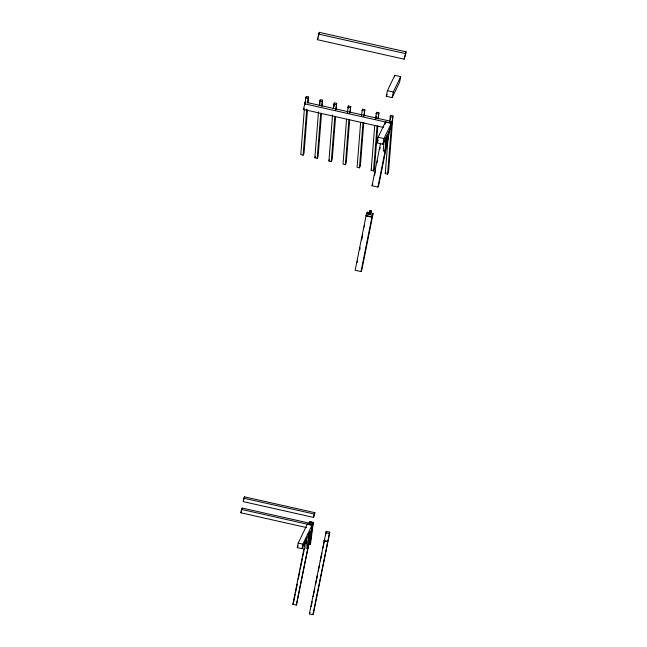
<?xml version="1.0" encoding="UTF-8"?>
<svg xmlns="http://www.w3.org/2000/svg" width="647" height="647" viewBox="0 0 647 647"><rect width="100%" height="100%" fill="white"/><g stroke="black" fill="none" stroke-linecap="round" stroke-linejoin="round"><path stroke-width="0.97" d="M304.397 108.688L300.774 154.633L303.128 155.167L304.05 153.242L307.446 110.055M308.004 103.027L308.473 97.001L306.128 96.468L304.713 104.693M305.578 103.504L305.732 101.49M303.128 155.167L306.743 109.214M307.519 102.833L308.473 97.001M321.527 113.217L318.13 156.404L317.2 158.329L314.854 157.795L318.478 111.85M319.246 105.469L320.208 99.638L322.554 100.164L322.077 106.189M319.812 104.66L319.974 102.647M317.2 158.329L320.742 113.371M321.599 105.995L322.554 100.164M335.607 116.379L332.21 159.566L331.28 161.491L328.935 160.966L332.55 115.012M333.326 108.631L334.289 102.8L336.634 103.326L336.157 109.351M333.973 106.812L334.208 103.803M331.28 161.491L334.822 116.541M335.599 110.079L336.634 103.326M306.694 538.215L305.91 548.13L307.673 548.519L309.363 533.152L308.765 534.648L307.673 548.519M306.799 543.043L307.026 540.083M346.557 119.169L343.015 164.128L345.361 164.653L346.282 162.729L349.687 119.541M347.334 112.715L348.369 105.962L350.714 106.488L350.237 112.513M348.207 107.968L348.369 105.962M345.361 164.653L348.903 119.703M349.679 113.241L350.714 106.488M360.63 122.34L357.095 167.29L359.441 167.816L360.363 165.899L363.768 122.704M361.414 115.878L362.449 109.125L364.795 109.65L364.318 115.676M359.441 167.816L362.983 122.865M363.76 116.403L364.795 109.65M377.84 125.874L374.443 169.061L373.521 170.978L371.176 170.452L374.71 125.502M375.495 119.04L376.522 112.287L378.875 112.813L378.398 118.838M376.053 118.312L376.206 116.306M373.521 170.978L377.055 126.028M377.913 118.644L378.875 112.813M384.14 140.051L383.283 150.953L385.038 151.349L386.736 135.975M385.038 151.349L386.219 137.051M389.575 122.202L390.602 115.449L392.947 115.975L388.523 172.223L387.602 174.14L385.256 173.614L388.16 136.654M390.287 119.469L390.602 115.449M387.602 174.14L391.532 124.192L392.947 115.975M308.239 544.103L310.002 544.499L312.064 528.534M309.112 523.099L309.808 521.66L313.326 522.444L310.649 543.14L310.002 544.499M304.761 104.911L305.319 102.097L303.378 109.424L383.372 127.394M317.329 39.677L319.27 32.35L406.09 51.857L404.149 59.184L317.329 39.677L318.146 37.987M318.518 36.103L319.27 32.35M306.419 527.531L240.91 512.812L241.582 509.432L242.237 508.073L312.63 523.892L296.375 605.091L292.856 604.306L305.861 539.242M243.846 498.222L243.175 501.603L313.569 517.414L314.903 512.683L244.501 496.864L243.846 498.222L314.248 514.033L314.903 512.683M242.237 508.073L240.91 512.812M244 499.403L244.501 496.864M307.276 102.533L392.147 121.604L391.023 127.233L382.854 144.2L376.983 142.882L378.115 137.253L385.507 121.895L391.37 123.213L390.246 128.85L391.33 123.302L304.502 103.795M386.299 96.306L387.424 90.669L394.816 75.319L400.687 76.637L399.555 82.266L392.163 97.624L386.299 96.306L387.173 94.502M311.053 531.777L310.067 533.84L310.414 531.138L301.971 548.672L297.28 547.621L298.186 543.116L307.365 524.021L312.064 525.081L311.304 528.623L311.959 527.273M370.747 213.017L371.192 210.768L370.019 210.501L369.574 212.758L367.221 212.232L366.453 213.842L355.146 270.26L361.01 271.578L361.827 269.88L373.093 213.55L370.747 213.017L369.971 214.634L372.316 215.16L373.093 213.55M377.905 187.08L388.774 132.716L389.987 129.044L378.721 185.382L377.905 187.08L372.041 185.762L380.541 143.262M357.144 262.633L357.54 260.652M359.716 249.782L360.112 247.809M361.689 239.9L362.676 234.958M364.261 227.057L364.657 225.075M366.833 214.206L367.221 212.232M374.637 175.167L375.624 170.226M377.201 162.316L377.597 160.343M379.773 149.473L380.169 147.492M385.054 124.151L385.507 121.895M394.516 76.815L394.816 75.319M301.971 548.672L302.877 544.167L313.326 522.444M366.453 213.842L368.798 214.367L370.019 210.501M382.854 144.2L383.978 138.571L392.147 121.604M392.163 97.624L393.295 91.987L400.687 76.637M369.971 214.634L371.192 210.768M293.706 601.953L295.283 594.043M295.679 592.062L297.264 584.152M298.251 579.202L299.836 571.293M300.232 569.311L302.408 558.426M302.804 556.452L304.389 548.535M305.376 543.593L305.772 541.612M361.01 271.578L372.316 215.16M404.149 59.184L406.09 51.857M313.569 517.414L314.248 514.033M309.355 613.857L326.225 531.381L329.744 532.174L313.528 613.291L312.873 614.65L309.355 613.857L310.002 612.499M311.191 606.562L312.178 601.621M313.172 596.671L314.749 588.762M315.744 583.812L317.321 575.903M318.316 570.953L319.303 566.004M320.289 561.062L321.874 553.145M322.861 548.203L324.446 540.285M325.433 535.336L326.225 531.381M312.873 614.65L329.744 532.174M314.854 157.795L315.477 156.517M328.935 160.966L329.549 159.68M376.983 142.882L378.293 140.173M371.176 170.452L371.79 169.174M372.041 185.762L372.858 184.063M385.256 173.614L385.871 172.337M368.798 214.367L369.574 212.758M297.28 547.621L298.121 545.866M292.856 604.306L293.503 602.947M296.375 605.091L313.245 522.614L309.727 521.83M318.453 34.048L405.273 53.555M387.424 90.669L393.295 91.987M305.53 97.713L307.875 98.239M319.61 100.875L321.955 101.401M333.69 104.038L336.036 104.563M347.771 107.2L350.116 107.725M361.851 110.362L364.196 110.888M375.931 113.524L378.277 114.058M390.004 116.686L392.357 117.22M378.115 137.253L383.978 138.571M384.221 151.026L385.102 151.22M369.243 212.111L370.416 212.378M366.113 215.532L371.976 216.85M366.016 215.896L371.879 217.214M241.582 509.432L311.983 525.251M325.611 532.659L329.129 533.443M307.972 534.026L308.845 534.22M324.034 540.544L327.552 541.329M323.937 540.908L327.455 541.701M298.186 543.116L302.877 544.167"/></g></svg>
